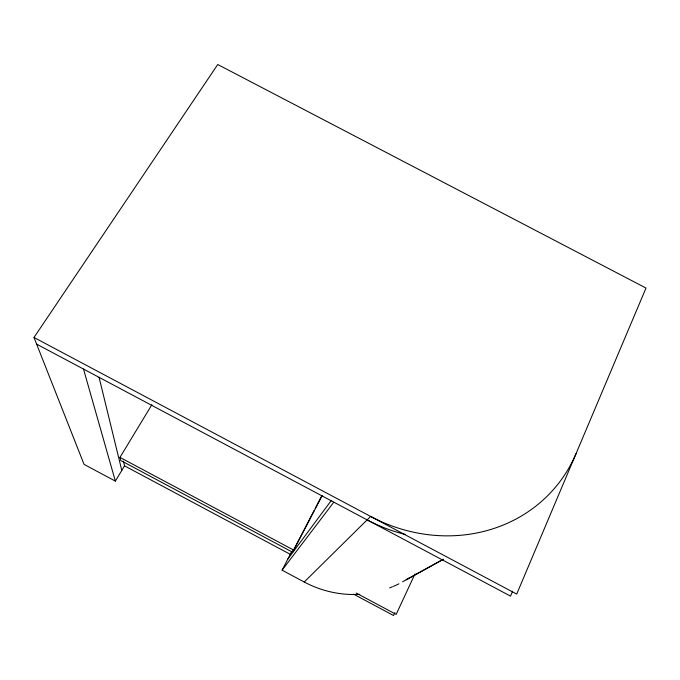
<?xml version="1.0" encoding="UTF-8"?>
<svg xmlns="http://www.w3.org/2000/svg" width="680" height="680" viewBox="0 0 680 680"><rect width="100%" height="100%" fill="white"/><g stroke="black" fill="none" stroke-linecap="round" stroke-linejoin="round"><path stroke-width="1.02" d="M512.592 591.26L510.527 596.13L36.627 344.131M394.885 612.612L393.533 615.494L353.625 594.184M414.97 573.954L396.168 614.388L356.15 593.037M359.712 594.337A104.091 100.13 42.8 0 1 304.224 582.012L282.089 570.188L291.72 551.557M151.886 404.702L119.96 457.394L120.692 460.479L292.57 552.194L301.317 535.262M301.572 534.76L304.716 528.674M304.971 528.173L311.517 515.508M311.78 515.006L314.202 510.298M315.18 508.419L321.725 495.745M292.57 552.194L322.209 495.635M34 337.467L516.707 594.09L646 288.065L217.745 64.507L34 337.467L84.056 464.389L115.353 481.108L124.525 465.877L123.454 461.133M293.123 550.477L290.284 554.327L124.533 465.86M287.835 559.062L331.381 500.395M282.089 570.188L333.82 502.171M304.224 582.012L370.625 516.435A156.519 143.471 36.2 0 0 576.087 453.535M402.569 581.817L443.147 559.342M406.122 579.87L443.224 559.334M119.96 457.394L294.006 550.256M83.496 369.053L115.353 481.108M99.067 377.306L121.788 470.415M405.425 534.48A153.799 141.346 36.4 0 1 367.132 519.877M408.476 578.246A104.091 100.13 42.8 0 1 406.793 579.335M398.905 583.806A104.091 100.13 42.8 0 1 393.405 586.381M392.471 586.781A104.091 100.13 42.8 0 1 389.649 587.911"/></g></svg>
